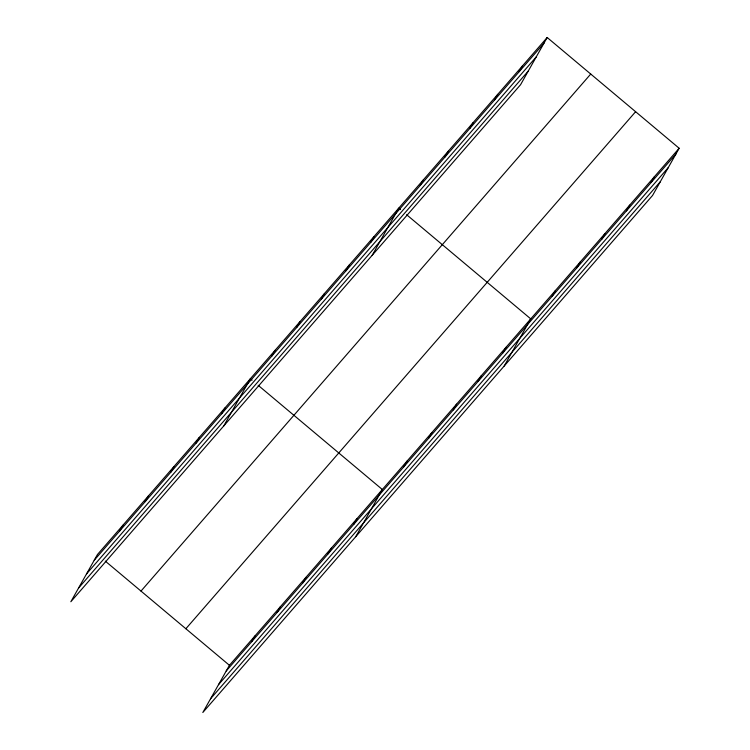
<?xml version="1.0" encoding="UTF-8"?>
<svg xmlns="http://www.w3.org/2000/svg" width="750" height="750" viewBox="0 0 750 750"><rect width="100%" height="100%" fill="white"/><g stroke="black" fill="none" stroke-linecap="round" stroke-linejoin="round"><path stroke-width="1.12" d="M119.709 530.944L122.925 525.234M145.191 501.647L148.406 495.938M170.681 472.35L173.897 466.641M196.163 443.044L199.378 437.344M221.653 413.747L224.869 408.038M223.753 425.953L250.35 378.741L252.094 380.203M271.875 356.016L275.091 350.306M296.606 327.572L299.822 321.872M321.347 299.137L324.562 293.428M346.078 270.703L349.294 264.994M370.809 242.269L374.025 236.559M372.169 255.328L398.766 208.125L400.509 209.588M420.281 185.391L423.497 179.681M445.022 156.956L448.238 151.247M469.753 128.522L472.969 122.812M494.494 100.078L497.709 94.378M519.225 71.644L522.441 65.934M547.181 37.5L520.575 84.703L70.838 601.744L97.444 554.531L547.181 37.5L679.163 148.256L652.556 195.469L202.819 712.5L229.425 665.297L679.163 148.256M251.691 641.7L254.906 635.991M277.172 612.403L280.387 606.694M302.662 583.106L305.878 577.397M328.144 553.809L331.359 548.1M353.634 524.513L356.85 518.803M355.734 536.709L382.331 489.506L258.188 385.322M403.847 466.772L407.072 461.062M428.588 438.337L431.803 432.628M453.319 409.903L456.534 404.194M478.059 381.459L481.275 375.759M502.791 353.025L506.006 347.316M504.15 366.084L530.747 318.881L406.603 214.697M552.263 296.156L555.478 290.447M577.003 267.712L580.219 262.003M601.734 239.278L604.95 233.569M626.475 210.844L629.691 205.134M651.206 182.4L654.422 176.7M94.228 560.241L543.966 43.209M86.513 573.938L536.25 56.906M78.553 588.047L528.3 71.016M140.991 591.084L590.728 74.053M185.869 628.744L635.606 111.712M226.2 670.997L675.947 153.966M218.484 684.694L668.222 167.662M210.534 698.803L660.272 181.772M105.281 561.112L229.425 665.297"/></g></svg>
